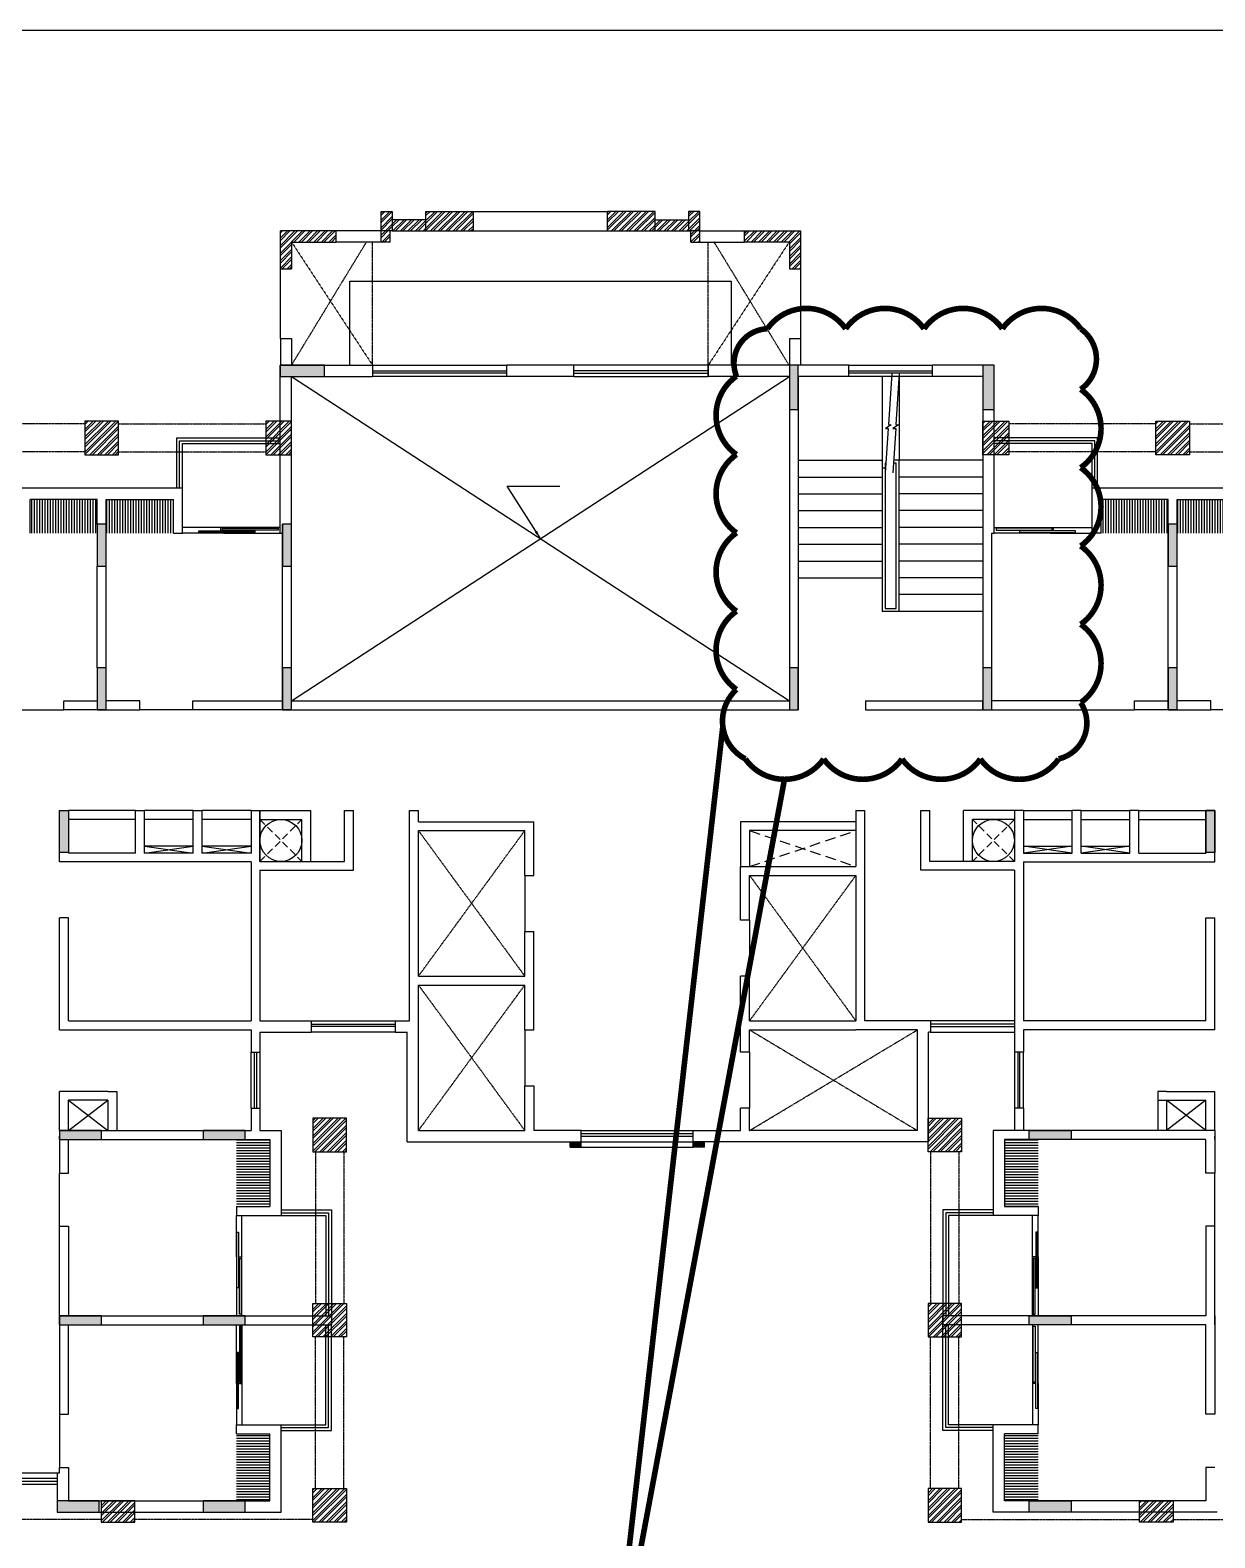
# Model space of a CAD drawing. Header units: inches. Extents: x 42351 to 118476, y -157843 to -108551.
# Drawn here: x 89404 to 94698, y -153830 to -147093 of the extents above; entities that cross this region are included whole.
import ezdxf

# ---------------------------------------------------------------- set-up
doc = ezdxf.new("R2010")
doc.units = ezdxf.units.IN
doc.header["$MEASUREMENT"] = 0
doc.linetypes.add('DASHED2', pattern=[9.525, 6.35, -3.175])
for name, color, linetype in [('200 BED HOSTEL$0$AR-Elevation-2', 14, 'Continuous'), ('200 BED HOSTEL$0$AR-Furniture', 15, 'Continuous'), ('200 BED HOSTEL$0$AR-Glazing', 143, 'Continuous'), ('200 BED HOSTEL$0$AR-Railing', 15, 'Continuous'), ('200 BED HOSTEL$0$AR-WALL', 30, 'Continuous'), ('200 BED HOSTEL$0$IN-Flooring-1', 14, 'Continuous'), ('5', 2, 'Continuous'), ('AR-Column', 40, 'Continuous'), ('AR-DOOR', 9, 'Continuous'), ('AR-Elevation-2', 14, 'Continuous'), ('AR-Elevation-3', 15, 'Continuous'), ('AR-Flooring-1', 15, 'Continuous'), ('AR-Glazing', 143, 'Continuous'), ('AR-Hidden', 251, 'DASHED2'), ('AR-Leaders', 251, 'Continuous'), ('AR-Railing', 15, 'Continuous'), ('AR-Road', 14, 'Continuous'), ('AR-Staircase', 14, 'Continuous'), ('AR-WALL', 30, 'Continuous'), ('AR-Window', 9, 'Continuous'), ('DIM', 251, 'Continuous'), ('HATCH-Column', 8, 'Continuous'), ('TAG-Staircase', 14, 'Continuous')]:
    doc.layers.add(name, color=color, linetype=linetype)
doc.styles.add('V_100', font='romans.shx', dxfattribs={"width": 0.9, "height": 150})
doc.dimstyles.new('V_100', dxfattribs={"dimtxt": 150, "dimasz": 150, "dimexe": 150, "dimexo": 0, "dimgap": 50, "dimtad": 1, "dimdec": 0, "dimrnd": 5, "dimzin": 0, "dimdsep": 46, "dimtxsty": 'V_100', "dimblk": 'ARCHTICK', "dimcen": 0, "dimdle": 150, "dimclrd": 251, "dimclre": 251, "dimclrt": 55, "dimadec": 1, "dimazin": 0, "dimtfac": 1, "dimtdec": 0, "dimtofl": 0, "dimtmove": 1, "dimatfit": 3, "dimfxl": 1, "dimtolj": 1, "dimtzin": 0, "dimlwd": -1, "dimlwe": -1, "dimarcsym": 0})
pattern_1 = [(45, (0, 0), (-67.351921, 67.351921), []), (45, (44.9, 0), (-67.351921, 67.351921), [])]
pattern_2 = [(90, (-337246.72, 169256.097), (-47.625, 2e-14), [])]
pattern_3 = [(45, (-643612.52, 169256.1), (-67.351921, 67.351921), []), (45, (-643567.62, 169256.1), (-67.351921, 67.351921), [])]

# ---------------------------------------------------------------- blocks, each defined once
blk = doc.blocks.new('yjytj')
at = {"layer": 'HATCH-Column'}
h = blk.add_hatch(dxfattribs=at)
h.set_pattern_fill('ANSI32', color=8, scale=10)
h.set_pattern_definition(pattern_1)
h.paths.add_polyline_path([(715364, -187221), (715964, -187221), (715964, -186621), (715364, -186621)])
h.paths.add_polyline_path([(718674, -187221), (719274, -187221), (719274, -186621), (718674, -186621)])
h.paths.add_polyline_path([(721984, -187221), (722584, -187221), (722584, -186621), (721984, -186621)])
h.paths.add_polyline_path([(725294, -187221), (725894, -187221), (725894, -186621), (725294, -186621)])
h.paths.add_polyline_path([(729204, -187221), (728604, -187221), (728604, -186621), (729204, -186621)])
h.paths.add_polyline_path([(732514, -187221), (731914, -187221), (731914, -186621), (732514, -186621)])
h.paths.add_polyline_path([(735220, -187221), (735820, -187221), (735820, -186621), (735220, -186621)])
h.paths.add_polyline_path([(738524, -187221), (739124, -187221), (739124, -186621), (738524, -186621)])
h.paths.add_polyline_path([(741834, -187221), (742434, -187221), (742434, -186621), (741834, -186621)])
h.paths.add_polyline_path([(745144, -187221), (745744, -187221), (745744, -186621), (745144, -186621)])
h.paths.add_polyline_path([(748374, -187221), (748834, -187221), (748834, -186621), (748374, -186621)])
h.paths.add_polyline_path([(715364, -193741), (715964, -193741), (715964, -193281), (715364, -193281)])
h = blk.add_hatch(dxfattribs=at)
h.set_pattern_fill('ANSI32', color=8, scale=10)
h.set_pattern_definition(pattern_1)
h.paths.add_polyline_path([(794663, -187221), (794063, -187221), (794063, -186621), (794663, -186621)])
h.paths.add_polyline_path([(791353, -187221), (790753, -187221), (790753, -186621), (791353, -186621)])
h.paths.add_polyline_path([(788043, -187221), (787443, -187221), (787443, -186621), (788043, -186621)])
h.paths.add_polyline_path([(784733, -187221), (784133, -187221), (784133, -186621), (784733, -186621)])
h.paths.add_polyline_path([(780823, -187221), (781423, -187221), (781423, -186621), (780823, -186621)])
h.paths.add_polyline_path([(777513, -187221), (778113, -187221), (778113, -186621), (777513, -186621)])
h.paths.add_polyline_path([(774806, -187221), (774206, -187221), (774206, -186621), (774806, -186621)])
h.paths.add_polyline_path([(771503, -187221), (770903, -187221), (770903, -186621), (771503, -186621)])
h.paths.add_polyline_path([(768193, -187221), (767593, -187221), (767593, -186621), (768193, -186621)])
h.paths.add_polyline_path([(764883, -187221), (764283, -187221), (764283, -186621), (764883, -186621)])
h.paths.add_polyline_path([(761653, -187221), (761193, -187221), (761193, -186621), (761653, -186621)])
h.paths.add_polyline_path([(794663, -193741), (794063, -193741), (794063, -193281), (794663, -193281)])
h = blk.add_hatch(dxfattribs=at)
h.set_pattern_fill('ANSI32', color=8, scale=10)
h.set_pattern_definition(pattern_1)
h.paths.add_polyline_path([(737761, -206301), (738361, -206301), (738361, -205701), (737761, -205701)])
h.paths.add_polyline_path([(737761, -202991), (738361, -202991), (738361, -202391), (737761, -202391)])
h.paths.add_polyline_path([(737761, -199301), (738361, -199301), (738361, -199681), (737761, -199681)])
h.paths.add_polyline_path([(749817, -206301), (749217, -206301), (749217, -205701), (749817, -205701)])
h.paths.add_polyline_path([(749817, -199081), (749217, -199081), (749217, -199681), (749817, -199681)])
edge = h.paths.add_edge_path()
edge.add_line((749769, -199681), (749769, -202391))
h = blk.add_hatch(dxfattribs=at)
h.set_pattern_fill('ANSI32', color=8, scale=10)
h.set_pattern_definition(pattern_1)
h.paths.add_polyline_path([(772267, -199301), (771667, -199301), (771667, -199681), (772267, -199681)])
h.paths.add_polyline_path([(772267, -202991), (771667, -202991), (771667, -202391), (772267, -202391)])
h.paths.add_polyline_path([(772267, -206301), (771667, -206301), (771667, -205701), (772267, -205701)])
h.paths.add_polyline_path([(760211, -206301), (760811, -206301), (760811, -205701), (760211, -205701)])
h.paths.add_polyline_path([(760211, -202991), (760811, -202991), (760811, -202391), (760211, -202391)])
h.paths.add_polyline_path([(760211, -199081), (760811, -199081), (760811, -199681), (760211, -199681)])
h = blk.add_hatch(dxfattribs=at)
h.set_pattern_fill('ANSI32', color=8, scale=10)
h.set_pattern_definition(pattern_1)
h.paths.add_polyline_path([(749817, -202391), (749217, -202391), (749217, -202991), (749817, -202991)])
h = blk.add_hatch(dxfattribs=at)
h.set_pattern_fill('ANSI32', color=8, scale=10)
h.set_pattern_definition(pattern_1)
h.paths.add_polyline_path([(741599, -206301), (742199, -206301), (742199, -205921), (741599, -205921)])
h.paths.add_polyline_path([(745436, -206301), (746036, -206301), (746036, -205921), (745436, -205921)])
h = blk.add_hatch(dxfattribs=at)
h.set_pattern_fill('ANSI32', color=8, scale=10)
h.set_pattern_definition(pattern_1)
h.paths.add_polyline_path([(768429, -206301), (767829, -206301), (767829, -205921), (768429, -205921)])
h.paths.add_polyline_path([(764592, -206301), (763992, -206301), (763992, -205921), (764592, -205921)])
at = {"layer": 'AR-Column', "color": 8, "elevation": 0}
for points in [[(745144, -187221), (745744, -187221), (745744, -186621), (745144, -186621)], [(748374, -187221), (748834, -187221), (748834, -186621), (748374, -186621)], [(761653, -187221), (761193, -187221), (761193, -186621), (761653, -186621)], [(764883, -187221), (764283, -187221), (764283, -186621), (764883, -186621)], [(749817, -199081), (749217, -199081), (749217, -199681), (749817, -199681)], [(760211, -199081), (760811, -199081), (760811, -199681), (760211, -199681)], [(749817, -202991), (749217, -202991), (749217, -202391), (749817, -202391)], [(760211, -202991), (760811, -202991), (760811, -202391), (760211, -202391)], [(749817, -206301), (749217, -206301), (749217, -205701), (749817, -205701)], [(760211, -206301), (760811, -206301), (760811, -205701), (760211, -205701)], [(745436, -206301), (746036, -206301), (746036, -205921), (745436, -205921)], [(764592, -206301), (763992, -206301), (763992, -205921), (764592, -205921)]]:
    blk.add_lwpolyline(points, close=True, dxfattribs=at)
at = {"layer": 'AR-Hidden', "color": 8, "ltscale": 0.009}
for p, q in [((745150, -186671, 0), (742440, -186671, 0)), ((745738, -186671, 0), (748374, -186671, 0)), ((764289, -186671, 0), (761653, -186671, 0)), ((764876, -186671, 0), (767586, -186671, 0)), ((745150, -187171, 0), (742440, -187171, 0)), ((745738, -187171, 0), (748374, -187171, 0)), ((764289, -187171, 0), (761653, -187171, 0)), ((764876, -187171, 0), (767586, -187171, 0)), ((749264, -199681, 0), (749264, -202391, 0)), ((749769, -199681, 0), (749769, -202391, 0)), ((760258, -199681, 0), (760258, -202391, 0)), ((760764, -199681, 0), (760764, -202391, 0)), ((749264, -205701, 0), (749264, -202991, 0)), ((749769, -205701, 0), (749769, -202991, 0)), ((760258, -205701, 0), (760258, -202991, 0)), ((760764, -205701, 0), (760764, -202991, 0)), ((745436, -206251, 0), (742199, -206251, 0)), ((749217, -206251, 0), (746036, -206251, 0)), ((760811, -206251, 0), (763992, -206251, 0)), ((764592, -206251, 0), (767829, -206251, 0))]:
    blk.add_line(p, q, dxfattribs=at)
blk = doc.blocks.new('_ARCHTICK')
at = {"color": 0, "linetype": 'ByBlock', "const_width": 0.15}
blk.add_lwpolyline([(-0.5, -0.5), (0.5, 0.5)], dxfattribs=at)
blk = doc.blocks.new('A$C06211BBA')
at = {"ltscale": 0.5}
h = blk.add_hatch(dxfattribs=at)
h.set_pattern_fill('ANSI31', color=8, scale=15, angle=30.0076)
h.set_pattern_definition(pattern_2)
h.paths.add_polyline_path([(28620, -800), (28620, -200), (29820, -200), (29820, -800)])
h = blk.add_hatch(dxfattribs=at)
h.set_pattern_fill('ANSI31', color=8, scale=15, angle=30.0076)
h.set_pattern_definition([(90, (203875.246, 5033.06), (-47.625, 2e-14), [])])
h.paths.add_polyline_path([(31180, -800), (31180, -200), (29980, -200), (29980, -800)])
h = blk.add_hatch(dxfattribs=at)
h.set_pattern_fill('ANSI31', color=8, scale=15, angle=30.0076)
h.set_pattern_definition(pattern_2)
h.paths.add_polyline_path([(47759, -800), (47759, -200), (48959, -200), (48959, -800)])
h = blk.add_hatch(dxfattribs=at)
h.set_pattern_fill('ANSI31', color=8, scale=15, angle=30.0076)
h.set_pattern_definition([(90, (223013.86, 5033.06), (-47.625, 2e-14), [])])
h.paths.add_polyline_path([(50319, -800), (50319, -200), (49119, -200), (49119, -800)])
h = blk.add_hatch(dxfattribs=at)
h.set_pattern_fill('ANSI31', color=8, scale=15, angle=300.0076)
h.set_pattern_definition([(360, (38138.06, -185535.246), (1e-08, 47.625), [])])
h.paths.add_polyline_path([(32305, -12840), (32905, -12840), (32905, -11640), (32305, -11640)])
h = blk.add_hatch(dxfattribs=at)
h.set_pattern_fill('ANSI31', color=8, scale=15, angle=300.0076)
h.set_pattern_definition([(2e-08, (60586.674, -185535.246), (-1e-08, 47.625), [])])
h.paths.add_polyline_path([(46634, -12840), (46034, -12840), (46034, -11640), (46634, -11640)])
h = blk.add_hatch(dxfattribs=at)
h.set_pattern_fill('ANSI31', color=8, scale=15, angle=120.0076)
h.set_pattern_definition([(180, (18351.94, 155795.246), (-1e-08, -47.625), [])])
h.paths.add_polyline_path([(32305, -16900), (32905, -16900), (32905, -18100), (32305, -18100)])
h = blk.add_hatch(dxfattribs=at)
h.set_pattern_fill('ANSI31', color=8, scale=15, angle=120.0076)
h.set_pattern_definition([(180, (40800.554, 155795.246), (1e-08, -47.625), [])])
h.paths.add_polyline_path([(46634, -16900), (46034, -16900), (46034, -18100), (46634, -18100)])
at = {"layer": 'HATCH-Column'}
h = blk.add_hatch(dxfattribs=at)
h.set_pattern_fill('ANSI32', color=8, scale=10, angle=360)
h.set_pattern_definition(pattern_3)
h.paths.add_polyline_path([(35092, 4950), (34892, 4950), (34892, 4600), (35092, 4600)])
h = blk.add_hatch(dxfattribs=at)
h.set_pattern_fill('ANSI32', color=8, scale=10, angle=360)
h.set_pattern_definition(pattern_3)
h.paths.add_polyline_path([(36541, 4950), (35692, 4950), (35692, 4600), (36541, 4600)])
h = blk.add_hatch(dxfattribs=at)
h.set_pattern_fill('ANSI32', color=8, scale=10, angle=360)
h.set_pattern_definition(pattern_3)
h.paths.add_polyline_path([(39789, 4950), (38939, 4950), (38939, 4600), (39539, 4600), (39789, 4600)])
h = blk.add_hatch(dxfattribs=at)
h.set_pattern_fill('ANSI32', color=8, scale=10, angle=360)
h.set_pattern_definition(pattern_3)
h.paths.add_polyline_path([(40589, 4950), (40389, 4950), (40389, 4600), (40589, 4600)])
h = blk.add_hatch(dxfattribs=at)
h.set_pattern_fill('ANSI32', color=8, scale=10, angle=360)
h.set_pattern_definition(pattern_3)
h.paths.add_polyline_path([(34092, 4600), (33092, 4600), (33092, 3920), (33292, 3920), (33292, 4400), (34092, 4400)])
h = blk.add_hatch(dxfattribs=at)
h.set_pattern_fill('ANSI32', color=8, scale=10, angle=360)
h.set_pattern_definition(pattern_3)
h.paths.add_polyline_path([(34892, 4600), (35052, 4600), (35052, 4400), (34892, 4400)])
h = blk.add_hatch(dxfattribs=at)
h.set_pattern_fill('ANSI32', color=8, scale=10, angle=360)
h.set_pattern_definition(pattern_3)
h.paths.add_polyline_path([(35692, 4600), (35692, 4800), (35092, 4800), (35092, 4600)])
h = blk.add_hatch(dxfattribs=at)
h.set_pattern_fill('ANSI32', color=8, scale=10, angle=360)
h.set_pattern_definition(pattern_3)
h.paths.add_polyline_path([(39789, 4800), (39789, 4600), (40389, 4600), (40389, 4800)])
h = blk.add_hatch(dxfattribs=at)
h.set_pattern_fill('ANSI32', color=8, scale=10, angle=360)
h.set_pattern_definition(pattern_3)
h.paths.add_polyline_path([(40589, 4600), (40429, 4600), (40429, 4400), (40589, 4400)])
h = blk.add_hatch(dxfattribs=at)
h.set_pattern_fill('ANSI32', color=8, scale=10, angle=360)
h.set_pattern_definition(pattern_3)
h.paths.add_polyline_path([(42389, 4600), (41389, 4600), (41389, 4400), (42189, 4400), (42189, 3920), (42389, 3920)])
h = blk.add_hatch(color=8, dxfattribs=at)
h.dxf.hatch_style = 1
h.paths.add_polyline_path([(33880, 2000), (33880, 2200), (33090, 2200), (33090, 2000)])
h = blk.add_hatch(color=8, dxfattribs=at)
h.dxf.hatch_style = 1
h.paths.add_polyline_path([(42349, 2200), (42189, 2200), (42189, 1410), (42349, 1410)])
h = blk.add_hatch(color=8, dxfattribs=at)
h.dxf.hatch_style = 1
h.paths.add_polyline_path([(45849, 2200), (45649, 2200), (45649, 1410), (45849, 1410)])
h = blk.add_hatch(color=8, dxfattribs=at)
h.dxf.hatch_style = 1
h.paths.add_polyline_path([(29820, -1390), (29980, -1390), (29980, -640), (29820, -640)])
h = blk.add_hatch(color=8, dxfattribs=at)
h.dxf.hatch_style = 1
h.paths.add_polyline_path([(33130, -1390), (33290, -1390), (33290, -640), (33130, -640)])
h = blk.add_hatch(color=8, dxfattribs=at)
h.dxf.hatch_style = 1
h.paths.add_polyline_path([(49119, -640), (48959, -640), (48959, -1390), (49119, -1390)])
h = blk.add_hatch(color=8, dxfattribs=at)
h.dxf.hatch_style = 1
h.paths.add_polyline_path([(29820, -3960), (29980, -3960), (29980, -3210), (29820, -3210)])
h = blk.add_hatch(color=8, dxfattribs=at)
h.dxf.hatch_style = 1
h.paths.add_polyline_path([(33130, -3960), (33290, -3960), (33290, -3210), (33130, -3210)])
h = blk.add_hatch(color=8, dxfattribs=at)
h.dxf.hatch_style = 1
h.paths.add_polyline_path([(42349, -3210), (42189, -3210), (42189, -3960), (42349, -3960)])
h = blk.add_hatch(color=8, dxfattribs=at)
h.dxf.hatch_style = 1
h.paths.add_polyline_path([(45809, -3210), (45649, -3210), (45649, -3960), (45809, -3960)])
h = blk.add_hatch(color=8, dxfattribs=at)
h.dxf.hatch_style = 1
h.paths.add_polyline_path([(49119, -3210), (48959, -3210), (48959, -3960), (49119, -3960)])
h = blk.add_hatch(color=8, dxfattribs=at)
h.dxf.hatch_style = 1
h.paths.add_polyline_path([(29145, -5760), (29305, -5760), (29305, -6510), (29145, -6510)])
h = blk.add_hatch(color=8, dxfattribs=at)
h.dxf.hatch_style = 1
h.paths.add_polyline_path([(49634, -5760), (49794, -5760), (49794, -6510), (49634, -6510)])
h = blk.add_hatch(color=8, dxfattribs=at)
h.dxf.hatch_style = 1
h.paths.add_polyline_path([(29145, -11480), (29145, -11640), (29895, -11640), (29895, -11480)])
h = blk.add_hatch(color=8, dxfattribs=at)
h.dxf.hatch_style = 1
h.paths.add_polyline_path([(31715, -11480), (31715, -11640), (32465, -11640), (32465, -11480)])
h = blk.add_hatch(color=8, dxfattribs=at)
h.dxf.hatch_style = 1
h.paths.add_polyline_path([(47224, -11480), (47224, -11640), (46474, -11640), (46474, -11480)])
h = blk.add_hatch(color=8, dxfattribs=at)
h.dxf.hatch_style = 1
h.paths.add_polyline_path([(38269, -11780), (38469, -11780), (38469, -11680), (38269, -11680)])
h = blk.add_hatch(color=8, dxfattribs=at)
h.dxf.hatch_style = 1
h.paths.add_polyline_path([(40671, -11780), (40471, -11780), (40471, -11680), (40671, -11680)])
h = blk.add_hatch(color=8, dxfattribs=at)
h.dxf.hatch_style = 1
h.paths.add_polyline_path([(29145, -14790), (29145, -14950), (29895, -14950), (29895, -14790)])
h = blk.add_hatch(color=8, dxfattribs=at)
h.dxf.hatch_style = 1
h.paths.add_polyline_path([(31715, -14790), (31715, -14950), (32465, -14950), (32465, -14790)])
h = blk.add_hatch(color=8, dxfattribs=at)
h.dxf.hatch_style = 1
h.paths.add_polyline_path([(47224, -14790), (47224, -14950), (46474, -14950), (46474, -14790)])
h = blk.add_hatch(color=8, dxfattribs=at)
h.dxf.hatch_style = 1
h.paths.add_polyline_path([(29105, -18100), (29105, -18300), (29855, -18300), (29855, -18100)])
h = blk.add_hatch(color=8, dxfattribs=at)
h.dxf.hatch_style = 1
h.paths.add_polyline_path([(31715, -18100), (31715, -18300), (32465, -18300), (32465, -18100)])
h = blk.add_hatch(color=8, dxfattribs=at)
h.dxf.hatch_style = 1
h.paths.add_polyline_path([(47224, -18100), (47224, -18300), (46474, -18300), (46474, -18100)])
at = {"layer": '200 BED HOSTEL$0$AR-Elevation-2', "color": 8, "ltscale": 0.5}
for p, q in [((31240, 900), (33090, 900)), ((47699, 900), (45849, 900)), ((47699, 0), (47699, 900)), ((33105, -12900), (34005, -12900)), ((34005, -12900), (34005, -14790)), ((45834, -12900), (44934, -12900)), ((44934, -12900), (44934, -14790)), ((34005, -16840), (34005, -14950)), ((44934, -16840), (44934, -14950)), ((33105, -16840), (34005, -16840)), ((45834, -16840), (44934, -16840))]:
    blk.add_line(p, q, dxfattribs=at)
at = {"layer": '200 BED HOSTEL$0$AR-Furniture', "color": 8}
for p, q in [((33290, 2000), (42189, -3800)), ((33290, -3800), (42189, 2000))]:
    blk.add_line(p, q, dxfattribs=at)
at = {"layer": '200 BED HOSTEL$0$AR-Glazing', "color": 8, "ltscale": 0.5}
for p, q in [((33090, -700), (32030, -700)), ((32030, -759), (32030, -700)), ((32080, -800), (32080, -790)), ((32080, -800), (33090, -800)), ((45849, -700), (46909, -700)), ((46859, -800), (45849, -800)), ((46859, -800), (46859, -790)), ((46909, -759), (46909, -700)), ((32305, -13740), (32305, -14790)), ((32305, -13740), (32315, -13740)), ((32346, -13740), (32405, -13740)), ((32405, -14790), (32405, -13740)), ((46534, -14790), (46534, -13740)), ((46593, -13740), (46534, -13740)), ((46634, -13740), (46623, -13740)), ((46634, -13740), (46634, -14790)), ((32305, -16000), (32305, -14950)), ((32405, -14950), (32405, -16000)), ((46534, -14950), (46534, -16000)), ((46634, -16000), (46634, -14950)), ((32305, -16000), (32315, -16000)), ((32346, -16000), (32405, -16000)), ((46593, -16000), (46534, -16000)), ((46634, -16000), (46623, -16000))]:
    blk.add_line(p, q, dxfattribs=at)
for points in [[(31634, -759), (32634, -759), (32634, -790), (31634, -790)], [(32055, -716), (33055, -716), (33055, -746), (32055, -746)], [(46884, -716), (45884, -716), (45884, -746), (46884, -746)], [(47305, -759), (46305, -759), (46305, -790), (47305, -790)], [(32346, -13294), (32346, -14294), (32315, -14294), (32315, -13294)], [(46593, -13294), (46593, -14294), (46623, -14294), (46623, -13294)], [(32389, -13765), (32389, -14765), (32359, -14765), (32359, -13765)], [(46549, -13765), (46549, -14765), (46580, -14765), (46580, -13765)], [(32389, -15975), (32389, -14975), (32359, -14975), (32359, -15975)], [(46549, -15975), (46549, -14975), (46580, -14975), (46580, -15975)], [(32346, -16446), (32346, -15446), (32315, -15446), (32315, -16446)], [(46593, -16446), (46593, -15446), (46623, -15446), (46623, -16446)]]:
    blk.add_lwpolyline(points, close=True, dxfattribs=at)
at = {"layer": '200 BED HOSTEL$0$AR-Railing', "color": 8, "ltscale": 0.5}
for p, q in [((31240, 0), (31240, 900)), ((31290, 0), (31290, 850)), ((31290, 850), (33090, 850)), ((47649, 850), (45849, 850)), ((47649, 0), (47649, 850)), ((31340, 0), (31340, 800)), ((31340, 800), (33090, 800)), ((47599, 800), (45849, 800)), ((47599, 0), (47599, 800)), ((33105, -12950), (33955, -12950)), ((33105, -13000), (33905, -13000)), ((33905, -13000), (33905, -14790)), ((33955, -12950), (33955, -14790)), ((45834, -12950), (44984, -12950)), ((44984, -12950), (44984, -14790)), ((45834, -13000), (45034, -13000)), ((45034, -13000), (45034, -14790)), ((33905, -16740), (33905, -14950)), ((33955, -16790), (33955, -14950)), ((44984, -16790), (44984, -14950)), ((45034, -16740), (45034, -14950)), ((33105, -16740), (33905, -16740)), ((33105, -16790), (33955, -16790)), ((45834, -16790), (44984, -16790)), ((45834, -16740), (45034, -16740))]:
    blk.add_line(p, q, dxfattribs=at)
at = {"layer": '200 BED HOSTEL$0$AR-WALL', "color": 8, "ltscale": 0.5}
for p, q in [((33092, 3920), (33092, 4600)), ((34092, 4600), (33092, 4600)), ((34092, 4400), (34092, 4600)), ((34892, 4400), (34892, 4600)), ((34892, 4400), (34892, 4600)), ((35052, 4400), (35052, 4600)), ((35692, 4800), (35092, 4800)), ((35092, 4600), (35692, 4600)), ((39789, 4800), (40389, 4800)), ((39789, 4600), (40389, 4600)), ((40259, 4600), (40419, 4600)), ((40429, 4400), (40429, 4600)), ((40589, 4400), (40589, 4600)), ((41389, 4400), (41389, 4600)), ((41389, 4600), (42389, 4600)), ((42389, 4600), (42389, 3920)), ((33292, 4400), (34092, 4400)), ((33292, 4400), (33292, 3920)), ((35052, 4400), (34892, 4400)), ((40429, 4400), (40589, 4400)), ((42185, 4400), (41389, 4400)), ((42189, 4400), (42189, 3920)), ((33092, 3920), (33292, 3920)), ((42189, 3920), (42389, 3920)), ((33092, 2680), (33292, 2680)), ((33092, 2680), (33092, 2200)), ((33292, 2680), (33292, 2200)), ((42189, 2680), (42389, 2680)), ((42189, 2680), (42189, 2000)), ((42389, 2680), (42389, 2200)), ((33090, 2200), (33092, 2200)), ((33090, 2200), (34739, 2200)), ((33090, -800), (33090, 2200)), ((34739, 2200), (34739, 2000)), ((37140, 2000), (37140, 2200)), ((38339, 2200), (37140, 2200)), ((38339, 2000), (38339, 2200)), ((40739, 2000), (40739, 2200)), ((43249, 2200), (40739, 2200)), ((43249, 2000), (43249, 2200)), ((44749, 2000), (44749, 2200)), ((44749, 2000), (44749, 2200)), ((45849, 2200), (44749, 2200)), ((33290, 2000), (34739, 2000)), ((33290, -640), (33290, 2000)), ((38339, 2000), (37140, 2000)), ((42189, 2000), (40739, 2000)), ((42189, 2000), (42189, -3960)), ((42349, 2000), (42349, -3960)), ((43249, 2000), (42349, 2000)), ((45649, 2000), (44749, 2000)), ((45649, 1410), (45649, -3221)), ((45849, -800), (45849, 1410)), ((31340, 0), (28460, 0)), ((47599, -800), (47599, 0)), ((50479, 0), (47599, 0)), ((28620, -800), (28620, -200)), ((29820, -200), (28620, -200)), ((29820, -640), (29820, -200)), ((29820, -640), (29820, -200)), ((29980, -200), (31180, -200)), ((29980, -640), (29980, -200)), ((31180, -800), (31180, -200)), ((31340, -800), (31340, 0)), ((47759, -800), (47759, -200)), ((48959, -200), (47759, -200)), ((48959, -3960), (48959, -200)), ((48959, -3800), (48959, -200)), ((48959, -3800), (48959, -200)), ((49119, -200), (50319, -200)), ((49119, -3800), (49119, -200)), ((49119, -3800), (49119, -200)), ((49119, -3960), (49119, -200)), ((31180, -800), (31340, -800)), ((33090, -800), (33130, -800)), ((33130, -3960), (33130, -640)), ((45809, -800), (45849, -800)), ((45809, -3800), (45809, -800)), ((47759, -800), (47599, -800)), ((29820, -3210), (29820, -1390)), ((29980, -3210), (29980, -1390)), ((33290, -3210), (33290, -1390)), ((45649, -3381), (45649, -3960)), ((29220, -3800), (29820, -3800)), ((29220, -3960), (29220, -3800)), ((29980, -3960), (29220, -3960)), ((29820, -3960), (29878, -3960)), ((29820, -3960), (30580, -3960)), ((29820, -3960), (29878, -3960)), ((29980, -3960), (29923, -3960)), ((29980, -3960), (29923, -3960)), ((29980, -3960), (29923, -3960)), ((30580, -3800), (29980, -3800)), ((30580, -3960), (30580, -3800)), ((31530, -3960), (31530, -3800)), ((31530, -3800), (33130, -3800)), ((33290, -3960), (31530, -3960)), ((42189, -3960), (42349, -3960)), ((43549, -3800), (43549, -3960)), ((43549, -3800), (45649, -3800)), ((43549, -3960), (45649, -3960)), ((45649, -3960), (45649, -3800)), ((45649, -3960), (45809, -3960)), ((45649, -3960), (47409, -3960)), ((47409, -3800), (45809, -3800)), ((47409, -3960), (47409, -3800)), ((48359, -3800), (48959, -3800)), ((48359, -3960), (48359, -3800)), ((49119, -3960), (48359, -3960)), ((48959, -3960), (49016, -3960)), ((48959, -3960), (49719, -3960)), ((48959, -3960), (49016, -3960)), ((48959, -3960), (49016, -3960)), ((49119, -3960), (49061, -3960)), ((49119, -3960), (49061, -3960)), ((49119, -3960), (49061, -3960)), ((49719, -3800), (49119, -3800)), ((49719, -3960), (49719, -3800)), ((29145, -5760), (29305, -5760)), ((29145, -6680), (29145, -5760)), ((29305, -5760), (29305, -6520)), ((30503, -5760), (30663, -5760)), ((30503, -6520), (30503, -5760)), ((30663, -6520), (30663, -5760)), ((31535, -5760), (31695, -5760)), ((31535, -6520), (31535, -5760)), ((31695, -6520), (31695, -5760)), ((32567, -5760), (32567, -6520)), ((32567, -5760), (32727, -5760)), ((32727, -6670), (32727, -5760)), ((32727, -5760), (32727, -6670)), ((34240, -5760), (34400, -5760)), ((34240, -6669), (34240, -5760)), ((34400, -6829), (34400, -5760)), ((35400, -5760), (35560, -5760)), ((35400, -9520), (35400, -5760)), ((35560, -5960), (35560, -5760)), ((43378, -5760), (43538, -5760)), ((43378, -5760), (43378, -6760)), ((43538, -9520), (43538, -5760)), ((44538, -5760), (44698, -5760)), ((44538, -6829), (44538, -5760)), ((44698, -6669), (44698, -5760)), ((46211, -5760), (46211, -6670)), ((46371, -5760), (46211, -5760)), ((46371, -5760), (46371, -6520)), ((47404, -5760), (47244, -5760)), ((47244, -6520), (47244, -5760)), ((47404, -6520), (47404, -5760)), ((48436, -5760), (48276, -5760)), ((48276, -6520), (48276, -5760)), ((48436, -6520), (48436, -5760)), ((49794, -5760), (49634, -5760)), ((49634, -5760), (49634, -6520)), ((49794, -6680), (49794, -5760)), ((35560, -5960), (37620, -5960)), ((35560, -6120), (37460, -6120)), ((35560, -8720), (35560, -6120)), ((37460, -6920), (37460, -6120)), ((37620, -6920), (37620, -5960)), ((32567, -6680), (29145, -6680)), ((30503, -6520), (29305, -6520)), ((31535, -6520), (30663, -6520)), ((32567, -6520), (31695, -6520)), ((32567, -6680), (32567, -9520)), ((32727, -6669), (34240, -6669)), ((46211, -6669), (44698, -6669)), ((46371, -6520), (47244, -6520)), ((46371, -6680), (49794, -6680)), ((46371, -6680), (46371, -9520)), ((47404, -6520), (48276, -6520)), ((48436, -6520), (49634, -6520)), ((32727, -6829), (34400, -6829)), ((32727, -6829), (32727, -9520)), ((37460, -6920), (37620, -6920)), ((41318, -7720), (41318, -6760)), ((41318, -6760), (43378, -6760)), ((41478, -7720), (41478, -6920)), ((41478, -6920), (43378, -6920)), ((43378, -6920), (43378, -9520)), ((46211, -6829), (44538, -6829)), ((46211, -6829), (46211, -10080)), ((29305, -7680), (29145, -7680)), ((29145, -9680), (29145, -7680)), ((29305, -9520), (29305, -7680)), ((41478, -7720), (41318, -7720)), ((49634, -7680), (49794, -7680)), ((49634, -9520), (49634, -7680)), ((49794, -9680), (49794, -7680)), ((37460, -7920), (37620, -7920)), ((37460, -8720), (37460, -7920)), ((37620, -9680), (37620, -7920)), ((35560, -8720), (37460, -8720)), ((35560, -8880), (37460, -8880)), ((35560, -11480), (35560, -8880)), ((37460, -9680), (37460, -8880)), ((41478, -8720), (41318, -8720)), ((41318, -10080), (41318, -8720)), ((41478, -9520), (41478, -8720)), ((29145, -9680), (32567, -9680)), ((29305, -9520), (32567, -9520)), ((32567, -9680), (32567, -10080)), ((32727, -9520), (33645, -9520)), ((33645, -9520), (33645, -9720)), ((35145, -9520), (35145, -9720)), ((35145, -9520), (35400, -9520)), ((37460, -9680), (37620, -9680)), ((41478, -9520), (43378, -9520)), ((41478, -10080), (41478, -9680)), ((41478, -9680), (43378, -9680)), ((44478, -9680), (43378, -9680)), ((44711, -9520), (43538, -9520)), ((44478, -11480), (44478, -9680)), ((44711, -9520), (44711, -9720)), ((49634, -9520), (46371, -9520)), ((46371, -9680), (46371, -10080)), ((49794, -9680), (46371, -9680)), ((32727, -9720), (32727, -10080)), ((32727, -9720), (33645, -9720)), ((35145, -9720), (35360, -9720)), ((35360, -11680), (35360, -9720)), ((44678, -11680), (44678, -9720)), ((44711, -9720), (44678, -9720)), ((32567, -10080), (32727, -10080)), ((41478, -10080), (41318, -10080)), ((46371, -10080), (46211, -10080)), ((37460, -11480), (37460, -10680)), ((37460, -10680), (37620, -10680)), ((37620, -10680), (37620, -11480)), ((29145, -11480), (29145, -10780)), ((30007, -10780), (29145, -10780)), ((29305, -11480), (29305, -10940)), ((30007, -10940), (29305, -10940)), ((30007, -10780), (30167, -10780)), ((30007, -10940), (30007, -11480)), ((30167, -10780), (30167, -11480)), ((48772, -10780), (48772, -11480)), ((48932, -10780), (48772, -10780)), ((48772, -10940), (49634, -10940)), ((48932, -10780), (49794, -10780)), ((48932, -10940), (48932, -11480)), ((49634, -11480), (49634, -10940)), ((49794, -11480), (49794, -10780)), ((32567, -11080), (32727, -11080)), ((32567, -11080), (32567, -11480)), ((32727, -11080), (32727, -11480)), ((41478, -11080), (41318, -11080)), ((41318, -11480), (41318, -11080)), ((41478, -11480), (41478, -11080)), ((46371, -11080), (46211, -11080)), ((46211, -11080), (46211, -11480)), ((46371, -11080), (46371, -11480)), ((29145, -11480), (29145, -12240)), ((29145, -11480), (32567, -11480)), ((29145, -11480), (29145, -11537)), ((29145, -11640), (29145, -11582)), ((32727, -11480), (33105, -11480)), ((33105, -11480), (33105, -13000)), ((35560, -11480), (37460, -11480)), ((38469, -11480), (37620, -11480)), ((38469, -11680), (38469, -11480)), ((38469, -11680), (38469, -11480)), ((40471, -11680), (40471, -11480)), ((40471, -11480), (41318, -11480)), ((40471, -11680), (40471, -11480)), ((44478, -11480), (41478, -11480)), ((45834, -11480), (45834, -13000)), ((49794, -11480), (45834, -11480)), ((49794, -11480), (49794, -12240)), ((49794, -11480), (49794, -11537)), ((49794, -11480), (49794, -11537)), ((49794, -11640), (49794, -11582)), ((29305, -12240), (29305, -11640)), ((29305, -11640), (32905, -11640)), ((32905, -11640), (32905, -12840)), ((35360, -11680), (38469, -11680)), ((44678, -11680), (40471, -11680)), ((46034, -11640), (46034, -12840)), ((49634, -11640), (46034, -11640)), ((49634, -12240), (49634, -11640)), ((29145, -12240), (29305, -12240)), ((49794, -12240), (49634, -12240)), ((32305, -12840), (32905, -12840)), ((32305, -12840), (32305, -13000)), ((46634, -12840), (46034, -12840)), ((46634, -12840), (46634, -13000)), ((29145, -13190), (29305, -13190)), ((29145, -14950), (29145, -13190)), ((29305, -13190), (29305, -14790)), ((32305, -13000), (33105, -13000)), ((46634, -13000), (45834, -13000)), ((49794, -13190), (49634, -13190)), ((49634, -13190), (49634, -14790)), ((49794, -14950), (49794, -13190)), ((29145, -14790), (34005, -14790)), ((29145, -14790), (29145, -16550)), ((29305, -14790), (34005, -14790)), ((34005, -14790), (34005, -14950)), ((34005, -14790), (34005, -14950)), ((44934, -14790), (44934, -14950)), ((49634, -14790), (44934, -14790)), ((44934, -14950), (44934, -14790)), ((49634, -14790), (44934, -14790)), ((49634, -14790), (44934, -14790)), ((49794, -14790), (49794, -16550)), ((29305, -14950), (34005, -14950)), ((29305, -14950), (34005, -14950)), ((29305, -16550), (29305, -14950)), ((49634, -14950), (44934, -14950)), ((49634, -14950), (44934, -14950)), ((49634, -14950), (44934, -14950)), ((49634, -16550), (49634, -14950)), ((29145, -16550), (29305, -16550)), ((49794, -16550), (49634, -16550)), ((32305, -16740), (33105, -16740)), ((32305, -16900), (32305, -16740)), ((32305, -16900), (32905, -16900)), ((32905, -18100), (32905, -16900)), ((33105, -18300), (33105, -16740)), ((46634, -16740), (45834, -16740)), ((45834, -18300), (45834, -16740)), ((46634, -16900), (46034, -16900)), ((46034, -18100), (46034, -16900)), ((46634, -16900), (46634, -16740)), ((29145, -17600), (29145, -17500)), ((29145, -17500), (29305, -17500)), ((29305, -17500), (29305, -18100)), ((49634, -17500), (49634, -18100)), ((49794, -17500), (49634, -17500)), ((29105, -17600), (29145, -17600)), ((29105, -17600), (29105, -18300)), ((29105, -18300), (33105, -18300)), ((29305, -18100), (32905, -18100)), ((29305, -18100), (32905, -18100)), ((49834, -18300), (45834, -18300)), ((49634, -18100), (46034, -18100))]:
    blk.add_line(p, q, dxfattribs=at)
at = {"layer": '200 BED HOSTEL$0$IN-Flooring-1', "color": 8, "ltscale": 0.5}
for p, q in [((32080, -700), (31340, -700)), ((32080, -800), (31340, -800)), ((46859, -700), (47599, -700)), ((46859, -800), (47599, -800)), ((28270, -3960), (29220, -3960)), ((31530, -3960), (30580, -3960)), ((47409, -3960), (48359, -3960)), ((50669, -3960), (49719, -3960)), ((29145, -13190), (29145, -12240)), ((49794, -13190), (49794, -12240)), ((32305, -13740), (32305, -13000)), ((32405, -13740), (32405, -13000)), ((46534, -13740), (46534, -13000)), ((46634, -13740), (46634, -13000)), ((32305, -16000), (32305, -16740)), ((32405, -16000), (32405, -16740)), ((46534, -16000), (46534, -16740)), ((46634, -16000), (46634, -16740)), ((29145, -16550), (29145, -17500))]:
    blk.add_line(p, q, dxfattribs=at)
at = {"layer": 'AR-Column', "color": 8}
for p, q in [((34892, 4950), (35092, 4950)), ((34892, 4600), (34892, 4950)), ((35092, 4950), (35092, 4600)), ((35692, 4950), (36541, 4950)), ((35692, 4600), (35692, 4950)), ((36541, 4600), (36541, 4950)), ((38939, 4600), (38939, 4950)), ((39789, 4950), (38939, 4950)), ((39789, 4600), (39789, 4950)), ((40389, 4950), (40389, 4600)), ((40589, 4950), (40389, 4950)), ((40589, 4600), (40589, 4950)), ((35092, 4600), (34892, 4600)), ((35692, 4600), (36541, 4600)), ((38939, 4600), (39789, 4600)), ((40589, 4600), (40389, 4600))]:
    blk.add_line(p, q, dxfattribs=at)
for points in [[(33880, 2000), (33880, 2200), (33090, 2200), (33090, 2000)], [(42349, 2200), (42189, 2200), (42189, 1410), (42349, 1410)], [(45849, 2200), (45649, 2200), (45649, 1410), (45849, 1410)], [(29820, -1390), (29980, -1390), (29980, -640), (29820, -640)], [(33130, -1390), (33290, -1390), (33290, -640), (33130, -640)], [(49119, -640), (48959, -640), (48959, -1390), (49119, -1390)], [(29820, -3960), (29980, -3960), (29980, -3210), (29820, -3210)], [(33130, -3960), (33290, -3960), (33290, -3210), (33130, -3210)], [(42349, -3210), (42189, -3210), (42189, -3960), (42349, -3960)], [(45809, -3210), (45649, -3210), (45649, -3960), (45809, -3960)], [(49119, -3210), (48959, -3210), (48959, -3960), (49119, -3960)], [(29145, -5760), (29305, -5760), (29305, -6510), (29145, -6510)], [(49634, -5760), (49794, -5760), (49794, -6510), (49634, -6510)], [(29145, -11480), (29145, -11640), (29895, -11640), (29895, -11480)], [(31715, -11480), (31715, -11640), (32465, -11640), (32465, -11480)], [(47224, -11480), (47224, -11640), (46474, -11640), (46474, -11480)], [(29145, -14790), (29145, -14950), (29895, -14950), (29895, -14790)], [(31715, -14790), (31715, -14950), (32465, -14950), (32465, -14790)], [(47224, -14790), (47224, -14950), (46474, -14950), (46474, -14790)], [(29105, -18100), (29105, -18300), (29855, -18300), (29855, -18100)], [(31715, -18100), (31715, -18300), (32465, -18300), (32465, -18100)], [(47224, -18100), (47224, -18300), (46474, -18300), (46474, -18100)]]:
    blk.add_lwpolyline(points, close=True, dxfattribs=at)
at = {"layer": 'AR-DOOR', "color": 8}
for p, q in [((34739, 2100), (37140, 2100)), ((37140, 2060), (34739, 2060)), ((40739, 2100), (38339, 2100)), ((38339, 2060), (40739, 2060)), ((43249, 2100), (44749, 2100)), ((44749, 2060), (43249, 2060)), ((33645, -9520), (35145, -9520)), ((33645, -9580), (35145, -9580)), ((35145, -9620), (33645, -9620)), ((46211, -9520), (44711, -9520)), ((46211, -9580), (44711, -9580)), ((44711, -9620), (46211, -9620)), ((35145, -9720), (33645, -9720)), ((44711, -9720), (46211, -9720)), ((32567, -11080), (32567, -10080)), ((32627, -11080), (32627, -10080)), ((32667, -10080), (32667, -11080)), ((32727, -10080), (32727, -11080)), ((46211, -10080), (46211, -11080)), ((46271, -10080), (46271, -11080)), ((46311, -11080), (46311, -10080)), ((46371, -11080), (46371, -10080))]:
    blk.add_line(p, q, dxfattribs=at)
at = {"layer": 'AR-Elevation-2', "color": 8}
for p, q in [((33290, -3960), (42189, -3960)), ((33292, -3800), (42189, -3800)), ((33292, -3800), (42189, -3800)), ((30503, -5760), (29305, -5760)), ((30503, -5920), (29305, -5920)), ((31535, -5760), (30663, -5760)), ((31535, -5920), (30663, -5920)), ((32567, -5760), (31695, -5760)), ((32567, -5920), (31695, -5920)), ((46371, -5760), (47244, -5760)), ((46371, -5920), (47244, -5920)), ((47404, -5760), (48276, -5760)), ((47404, -5920), (48276, -5920)), ((48436, -5760), (49634, -5760)), ((48436, -5920), (49634, -5920)), ((30663, -6395), (31535, -6520)), ((30663, -6520), (31535, -6395)), ((31535, -6395), (30663, -6395)), ((31695, -6395), (32567, -6520)), ((31695, -6520), (32567, -6395)), ((32567, -6395), (31695, -6395)), ((47244, -6395), (46371, -6520)), ((47244, -6520), (46371, -6395)), ((46371, -6395), (47244, -6395)), ((48276, -6395), (47404, -6520)), ((48276, -6520), (47404, -6395)), ((47404, -6395), (48276, -6395)), ((29305, -10940), (30007, -11480)), ((29305, -11480), (30007, -10940)), ((49634, -10940), (48932, -11480)), ((49634, -11480), (48932, -10940))]:
    blk.add_line(p, q, dxfattribs=at)
at = {"layer": 'AR-Elevation-3', "color": 8, "ltscale": 0.5}
for p, q in [((36541, 4950), (38939, 4950)), ((34892, 4600), (34092, 4600)), ((36541, 4600), (38939, 4600)), ((40589, 4600), (41389, 4600)), ((34892, 4400), (34092, 4400)), ((40589, 4400), (41389, 4400))]:
    blk.add_line(p, q, dxfattribs=at)
at = {"layer": 'AR-Elevation-3', "color": 8}
blk.add_line((38469, -11780), (40471, -11780), dxfattribs=at)
at = {"layer": 'AR-Flooring-1', "color": 8}
for p, q in [((33092, 2680), (33092, 3920)), ((42389, 3920), (42389, 2680))]:
    blk.add_line(p, q, dxfattribs=at)
blk.add_lwpolyline([(34331, 2200), (34331, 3700), (41147, 3700), (41147, 2200)], dxfattribs=at)
at = {"layer": 'AR-Glazing', "color": 8, "ltscale": 0.5}
for p, q in [((40471, -11540), (38469, -11540)), ((38469, -11580), (40471, -11580))]:
    blk.add_line(p, q, dxfattribs=at)
at = {"layer": 'AR-Hidden', "color": 8, "ltscale": 0.009}
for p, q in [((33292, 2200), (34631, 4400)), ((33292, 4400), (34739, 2200)), ((34739, 2200), (34739, 4400)), ((42185, 4400), (40739, 2200)), ((40739, 2200), (40739, 4400)), ((42185, 2200), (40846, 4400)), ((35560, -6120), (37460, -8720)), ((35560, -8720), (37460, -6120)), ((41478, -9520), (43378, -6920)), ((41478, -6920), (43378, -9520)), ((35560, -11480), (37460, -8880)), ((35560, -8880), (37460, -11480)), ((41478, -11480), (44478, -9680)), ((41478, -9680), (44478, -11480))]:
    blk.add_line(p, q, dxfattribs=at)
at = {"layer": 'AR-Hidden', "color": 8, "ltscale": 20}
for p, q in [((32727, -5920), (33477, -6670)), ((32727, -6670), (33477, -5920)), ((46211, -5920), (45461, -6670)), ((46211, -6670), (45461, -5920))]:
    blk.add_line(p, q, dxfattribs=at)
at = {"layer": 'AR-Hidden', "color": 8, "ltscale": 30}
for p, q in [((41478, -6120), (43378, -6760)), ((41478, -6760), (43378, -6120))]:
    blk.add_line(p, q, dxfattribs=at)
at = {"layer": 'AR-Railing', "color": 8}
for p, q in [((43849, 500), (43849, -2200)), ((43918, 362), (43849, 362)), ((44149, 500), (44052, 500)), ((44149, -2200), (44149, 500)), ((44149, -2200), (43849, -2200))]:
    blk.add_line(p, q, dxfattribs=at)
blk.add_lwpolyline([(43914, 450), (43899, 450), (43899, -2150), (44099, -2150), (44099, 450), (44049, 450)], dxfattribs=at)
at = {"layer": 'AR-Staircase', "color": 8}
for p, q in [((43849, 2000), (43849, 500)), ((44149, 2000), (44149, 500)), ((42349, 500), (43849, 500)), ((45649, 500), (44149, 500)), ((42349, 200), (43849, 200)), ((45649, 200), (44149, 200)), ((42349, -100), (43849, -100)), ((45649, -100), (44149, -100)), ((42349, -400), (43849, -400)), ((45649, -400), (44149, -400)), ((42349, -700), (43849, -700)), ((45649, -700), (44149, -700)), ((42349, -1000), (43849, -1000)), ((45649, -1000), (44149, -1000)), ((42349, -1300), (43849, -1300)), ((45649, -1300), (44149, -1300)), ((42349, -1600), (43849, -1600)), ((45649, -1600), (44149, -1600)), ((45649, -1900), (44149, -1900)), ((45649, -2200), (44149, -2200))]:
    blk.add_line(p, q, dxfattribs=at)
at = {"layer": 'AR-Staircase', "color": 8, "ltscale": 0.5}
for p, q in [((32727, -5760), (33637, -5760)), ((32727, -5920), (33477, -5920)), ((33477, -6670), (33477, -5920)), ((33637, -6670), (33637, -5760)), ((45301, -6670), (45302, -5760)), ((46211, -5760), (45302, -5760)), ((45461, -6670), (45462, -5920)), ((46211, -5920), (45462, -5920)), ((41318, -5960), (41318, -6760)), ((43378, -5960), (41318, -5960)), ((41478, -6120), (41478, -6760)), ((43378, -6120), (41478, -6120)), ((37460, -6920), (37460, -7920)), ((41478, -7720), (41478, -8720)), ((37460, -9680), (37460, -10680)), ((41478, -10080), (41478, -11080))]:
    blk.add_line(p, q, dxfattribs=at)
for centre in [(33102, -6295, 0), (45836, -6295, 0)]:
    blk.add_circle(centre, 375, dxfattribs=at)
at = {"layer": 'AR-WALL', "color": 8, "ltscale": 0.5}
for p, q in [((38469, -11780), (38469, -11480)), ((40471, -11780), (40471, -11480)), ((38269, -11780), (38269, -11680)), ((38269, -11780), (38469, -11780)), ((40671, -11780), (40471, -11780)), ((40671, -11780), (40671, -11680))]:
    blk.add_line(p, q, dxfattribs=at)
at = {"layer": 'AR-Window', "color": 8, "ltscale": 0.5}
for p, q in [((34739, 2200), (37140, 2200)), ((40739, 2200), (38339, 2200)), ((40739, 2200), (40739, 2000)), ((43249, 2200), (44749, 2200)), ((37140, 2000), (34739, 2000)), ((38339, 2000), (40739, 2000)), ((44749, 2000), (43249, 2000)), ((38469, -11480), (40471, -11480)), ((38469, -11680), (40471, -11680)), ((27385, -17600), (29105, -17600)), ((27385, -17695), (29105, -17695)), ((27385, -17745), (29105, -17745)), ((27385, -17800), (29105, -17800))]:
    blk.add_line(p, q, dxfattribs=at)
at = {"layer": 'TAG-Staircase', "color": 8}
for p, q in [((44018, 2060), (43959, 1139)), ((44152, 2060), (44093, 1139)), ((44007, 1136), (43906, 1069)), ((43959, 1139), (44007, 1136)), ((44142, 1136), (44040, 1069)), ((44093, 1139), (44142, 1136)), ((43954, 1066), (43903, 276)), ((43906, 1069), (43954, 1066)), ((44089, 1066), (44038, 276)), ((44040, 1069), (44089, 1066))]:
    blk.add_line(p, q, dxfattribs=at)
at = {"layer": 'AR-Road', "color": 8}
blk.add_blockref('yjytj', (-715544, 187821, 0), dxfattribs=at)
at = {"layer": 'AR-Leaders', "color": 8}
blk.add_leader([(37739, -900, 0), (37147, 38, 0), (38088, 38, 0)], dimstyle='V_100', override={"dimgap": 50, "dimtad": 0}, dxfattribs=at)

msp = doc.modelspace()

# ---------------------------------------------------------------- linework, layer by layer
at = {"layer": '5'}
msp.add_lwpolyline([(102896, -157259.8), (81242.6, -157259.8), (81242.6, -147093.3), (102896, -147093.3)], close=True, dxfattribs=at)
at = {"layer": '5', "const_width": 25}
msp.add_lwpolyline([(94098.2, -148427.7, 0.520567), (93748.2, -148427.7, 0.520567), (93398.2, -148427.7, 0.520567), (93048.2, -148427.7, 0.520567), (92698.2, -148427.7, 0.520567), (92560.1, -148639.6, 0.520567), (92560.1, -148989.6, 0.520567), (92560.1, -149339.6, 0.520567), (92560.1, -149689.6, 0.520567), (92560.1, -150039.6, 0.520567), (92599.8, -150349.9, 0.520567), (92949.8, -150349.9, 0.520567), (93299.8, -150349.9, 0.520567), (93649.8, -150349.9, 0.520567), (93999.8, -150349.9, 0.520567), (94098.2, -150098.3, 0.520567), (94098.2, -149748.3, 0.520567), (94098.2, -149398.3, 0.520567), (94098.2, -149048.3, 0.520567), (94098.2, -148698.3, 0.520567)], format="xyb", close=True, dxfattribs=at)
msp.add_lwpolyline([(92774.8, -150441), (91999.4, -154589.2), (92499.2, -150205.1)], dxfattribs=at)

# ---------------------------------------------------------------- block references
at = {"layer": 'DIM', "xscale": 0.25, "yscale": 0.25, "zscale": 0.25}
msp.add_blockref('A$C06211BBA', (82249.3, -149140.4, 0), dxfattribs=at)

doc.saveas('drawing.dxf')
